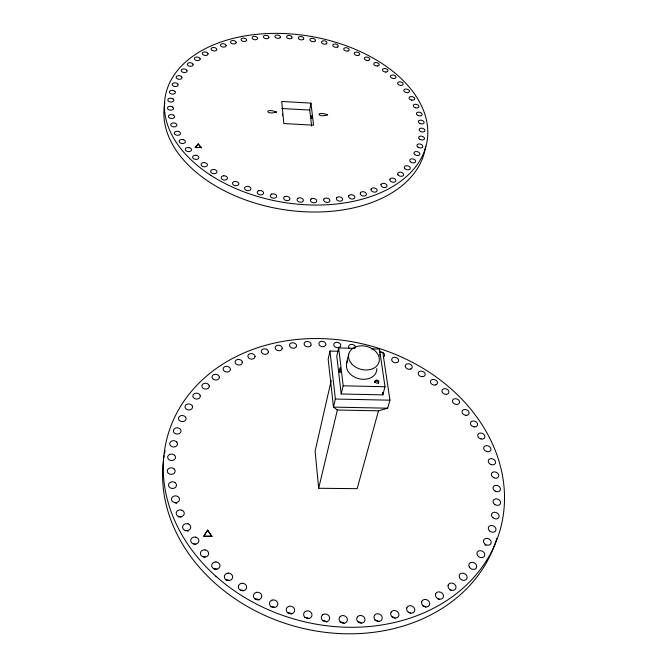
<?xml version="1.0" encoding="UTF-8"?>
<svg xmlns="http://www.w3.org/2000/svg" width="667" height="667" viewBox="0 0 667 667"><rect width="100%" height="100%" fill="white"/><g stroke="black" fill="none" stroke-linecap="round" stroke-linejoin="round"><path stroke-width="1" d="M376.772 368.551L376.73 370.627L375.629 373.512A15.516 11.789 14.8 0 1 363.215 379.298A15.516 11.789 14.8 0 1 349.158 372.87C344.272 367.575 347.224 360.288 348.716 354.294M282.491 115.708L282.475 113.94M197.307 147.757L195.273 147.29L198.291 143.905L201.442 147.966M195.231 147.649L198.291 143.905M207.67 530.307L211.898 536.443L203.743 536.41L207.67 530.307L211.898 536.443M311.639 126.121L309.738 110.072L310.939 103.118L281.732 101.467L283.842 123.562L313.582 125.171L310.939 103.118M338.261 351.284L329.965 351.059L328.164 359.18L333.467 407.103L337.369 410.005L378.472 410.822L387.694 408.196L389.945 400.192L382.833 352.484L379.723 352.401M331.257 380.307L315.116 451.059L318.668 488.269L357.162 488.669L378.472 410.822M355.002 348.374L338.686 347.932L336.777 356.12L341.196 393.989L382.8 394.864L385.017 386.743L379.473 349.041L371.319 348.816M329.965 351.059L335.368 399.033L333.467 407.103L387.694 408.196M318.668 488.269L337.369 410.005M341.196 393.989L343.18 385.793L338.686 347.932M346.498 363.64L347.665 360.789M207.72 529.965L203.785 536.06L211.948 536.101M270.594 606.787L271.627 606.553A4.194 3.777 14.8 0 1 274.704 607.445M255.069 599.058L256.128 598.916A4.177 3.76 12.2 0 1 259.096 600.075M225.988 580.032L228.122 579.965A4.144 3.702 7.7 0 1 229.148 580.298M240.495 590.053L241.571 590.012A4.16 3.735 9.8 0 1 243.588 590.737M213.815 568.784L215.941 568.901A4.127 3.66 6 0 1 216.917 569.318M335.368 399.033L389.945 400.192M343.18 385.793L385.017 386.743M195.273 147.29L201.484 147.607M281.699 108.504L309.738 110.072M203.051 556.678L205.153 556.987M193.814 543.88L195.856 544.364M181.174 517.2L180.19 516.875A4.027 3.452 2.5 0 0 178.122 516.975M176.822 503.393L175.888 502.993A3.994 3.393 2.3 0 0 174.862 502.835M188.144 531.207L186.176 530.557A4.052 3.502 2.9 0 0 185.126 530.582M198.257 144.264L200.809 147.224M382.508 392.83L382.8 394.864L382.65 392.83M379.473 349.041L379.698 352.126M379.848 354.185L379.998 356.245M425.629 146.098A132.191 84.225 9.5 0 1 281.516 209.288A132.191 84.225 9.5 0 1 164.857 102.91M379.456 352.118A3.543 2.66 15.5 0 1 383.942 353.41A3.543 2.66 15.5 0 1 383.55 356.912M349.366 348.533A3.535 2.651 13.9 0 1 350.634 344.522A3.535 2.651 13.9 0 1 355.511 347.04M287.886 612.806A4.202 3.785 17.5 0 1 291.879 614.09M304.686 617.592A4.21 3.785 20.1 0 1 308.779 618.509M322.853 620.602A4.219 3.777 22.5 0 1 326.78 622.111M340.053 622.186A4.219 3.76 24.6 0 1 344.097 623.337M358.179 621.994A4.227 3.735 26.2 0 1 361.247 622.961M392.104 616.992A4.21 3.669 28.5 0 1 395.106 618.117M374.896 620.327A4.219 3.71 27.5 0 1 378.864 621.694M408.538 612.248A4.202 3.627 29.1 0 1 410.547 613.056M422.953 605.969A4.185 3.577 29.5 0 1 425.88 607.237M437.31 598.482A4.169 3.527 29.7 0 1 439.261 599.391M449.358 589.628A4.144 3.477 29.7 0 1 451.359 590.353M484.959 545.047A4.019 3.252 28.4 0 1 485.935 545.389M374.671 382.566A1.959 1.492 15.9 0 1 376.872 381.14A1.959 1.492 15.9 0 1 378.347 383.417M496.848 538.302A171.702 141.621 16 0 1 302.701 628.314A171.702 141.621 16 0 1 163.548 459.68M163.824 457.662A171.702 141.621 16 0 1 164.14 455.653M164.482 453.652A171.702 141.621 16 0 1 165.066 450.675M339.645 370.043C340.212 379.073 341.07 361.681 339.645 370.043M311.472 117.292C311.806 121.778 312.189 111.923 311.472 117.292M389.853 179.398L389.987 180.482A3.093 2.034 13.3 0 0 394.797 181.999A3.093 2.034 13.3 0 0 394.38 178.573A3.093 2.034 13.3 0 0 389.853 179.398M371.069 189.386L371.044 189.937A3.127 2.076 12.7 0 0 375.529 192.071A3.127 2.076 12.7 0 0 376.171 188.728A3.127 2.076 12.7 0 0 371.244 188.878L371.069 189.386M242.321 362.089L242.046 363.507A3.627 2.793 7.8 0 1 236.243 364.115A3.627 2.793 7.8 0 1 237.118 359.613A3.627 2.793 7.8 0 1 242.321 362.089M219.318 377.205L219.26 377.956A3.685 2.868 6.3 0 1 213.69 379.498A3.685 2.868 6.3 0 1 213.457 374.779A3.685 2.868 6.3 0 1 219.185 376.463L219.318 377.205M226.13 45.448L225.905 46.306A2.843 1.701 7.2 0 1 221.352 46.473A2.843 1.701 7.2 0 1 222.078 43.764A2.843 1.701 7.2 0 1 226.13 45.448M448.099 585.284L448.132 587.16A4.169 3.485 29.4 0 0 454.352 589.97A4.169 3.485 29.4 0 0 454.252 584.025A4.169 3.485 29.4 0 0 448.099 585.284M208.037 53.852L207.987 54.302A2.876 1.734 6.7 0 1 203.635 55.053A2.876 1.734 6.7 0 1 203.477 52.184A2.876 1.734 6.7 0 1 207.937 53.393L208.037 53.852M421.686 601.951L421.586 602.901A4.21 3.585 29.2 0 0 427.289 606.778A4.21 3.585 29.2 0 0 428.598 600.984A4.21 3.585 29.2 0 0 422.003 601.067L421.686 601.951M255.044 356.503L254.602 357.871A3.602 2.768 8.5 0 1 248.758 358.012A3.602 2.768 8.5 0 1 250.15 353.677A3.602 2.768 8.5 0 1 255.044 356.503M381.032 184.484L380.999 185.559A3.11 2.051 13 0 0 385.676 187.394A3.11 2.051 13 0 0 385.784 183.992A3.11 2.051 13 0 0 381.032 184.484M360.33 193.013L360.222 193.547A3.135 2.101 12.4 0 0 364.465 195.965A3.135 2.101 12.4 0 0 365.633 192.713A3.135 2.101 12.4 0 0 360.589 192.521L360.33 193.013M230.373 369.493L230.232 370.21A3.652 2.835 7 0 1 224.521 371.286A3.652 2.835 7 0 1 224.846 366.658A3.652 2.835 7 0 1 230.332 368.751L230.373 369.493M435.668 593.788L435.476 595.648A4.194 3.535 29.4 0 0 441.471 599.008A4.194 3.535 29.4 0 0 442.071 593.105A4.194 3.535 29.4 0 0 435.668 593.788M406.837 607.87L406.612 608.804A4.227 3.635 28.8 0 0 411.939 613.173A4.227 3.635 28.8 0 0 413.965 607.554A4.227 3.635 28.8 0 0 407.254 607.028L406.837 607.87M236.16 42.471L235.793 43.297A2.826 1.684 7.5 0 1 231.207 43.18A2.826 1.684 7.5 0 1 232.349 40.579A2.826 1.684 7.5 0 1 236.16 42.471M216.725 49.55L216.608 49.983A2.86 1.718 6.9 0 1 212.131 50.442A2.86 1.718 6.9 0 1 212.423 47.64A2.86 1.718 6.9 0 1 216.692 49.1L216.725 49.55M268.376 352.026L267.775 353.327A3.585 2.735 9.2 0 1 261.931 353.01A3.585 2.735 9.2 0 1 263.84 348.874A3.585 2.735 9.2 0 1 268.376 352.026M348.833 195.823L348.641 196.348A3.152 2.118 12 0 0 352.585 199.024A3.152 2.118 12 0 0 354.277 195.906A3.152 2.118 12 0 0 349.175 195.364L348.833 195.823M391.062 612.364L390.729 613.265A4.244 3.677 28.1 0 0 395.606 618.084A4.244 3.677 28.1 0 0 398.332 612.706A4.244 3.677 28.1 0 0 391.587 611.564L391.062 612.364M246.673 40.187L246.181 40.962A2.818 1.676 7.8 0 1 241.596 40.579A2.818 1.676 7.8 0 1 243.147 38.111A2.818 1.676 7.8 0 1 246.673 40.187M282.208 348.666L281.449 349.9A3.568 2.71 10 0 1 275.663 349.141A3.568 2.71 10 0 1 278.056 345.239A3.568 2.71 10 0 1 282.208 348.666M327.647 114.891C317.317 118.101 314.999 110.73 327.455 114.616L327.647 114.891M374.562 615.341L374.12 616.2A4.252 3.719 27.1 0 0 378.481 621.419A4.252 3.719 27.1 0 0 381.874 616.35A4.252 3.719 27.1 0 0 375.188 614.599L374.562 615.341M276.555 112.073C264.941 115.399 264.891 107.437 276.555 112.073M336.702 197.791L336.426 198.282A3.16 2.134 11.5 0 0 340.02 201.192A3.16 2.134 11.5 0 0 342.229 198.249A3.16 2.134 11.5 0 0 337.127 197.357L336.702 197.791M296.423 346.456L295.523 347.607A3.552 2.693 10.8 0 1 289.828 346.406A3.552 2.693 10.8 0 1 292.68 342.771A3.552 2.693 10.8 0 1 296.423 346.456M257.595 38.603L256.978 39.336A2.801 1.667 8.1 0 1 252.434 38.669A2.801 1.667 8.1 0 1 254.369 36.36A2.801 1.667 8.1 0 1 257.595 38.603M357.529 616.758L356.978 617.559A4.252 3.752 25.8 0 0 360.764 623.128A4.252 3.752 25.8 0 0 364.799 618.434A4.252 3.752 25.8 0 0 358.254 616.083L357.529 616.758M324.087 198.858L323.728 199.333A3.168 2.143 11.1 0 0 326.922 202.443A3.168 2.143 11.1 0 0 329.623 199.708A3.168 2.143 11.1 0 0 324.579 198.466L324.087 198.858M310.922 345.381L309.88 346.44A3.543 2.676 11.5 0 1 304.31 344.831A3.543 2.676 11.5 0 1 307.604 341.479A3.543 2.676 11.5 0 1 310.922 345.381M268.818 37.727L268.092 38.403A2.793 1.659 8.5 0 1 263.623 37.477A2.793 1.659 8.5 0 1 265.925 35.343A2.793 1.659 8.5 0 1 268.818 37.727M340.187 616.575L339.536 617.317A4.252 3.777 24.2 0 0 342.688 623.161A4.252 3.777 24.2 0 0 347.315 618.909A4.252 3.777 24.2 0 0 340.995 615.974L340.187 616.575M325.571 345.456L324.404 346.415A3.535 2.668 12.3 0 1 319.009 344.397A3.535 2.668 12.3 0 1 322.711 341.362A3.535 2.668 12.3 0 1 325.571 345.456M311.122 199.033L310.689 199.466A3.177 2.151 10.6 0 0 313.448 202.751A3.177 2.151 10.6 0 0 316.6 200.25A3.177 2.151 10.6 0 0 311.689 198.674L311.122 199.033M280.257 37.56L279.415 38.169A2.785 1.651 8.8 0 1 275.062 36.993A2.785 1.651 8.8 0 1 277.714 35.051A2.785 1.651 8.8 0 1 280.257 37.56M322.745 614.791L322.003 615.466A4.244 3.794 22.2 0 0 324.479 621.527A4.244 3.794 22.2 0 0 329.64 617.75A4.244 3.794 22.2 0 0 323.628 614.282L322.745 614.791M340.27 346.657L338.978 347.507A3.535 2.66 13.1 0 1 333.808 345.114A3.535 2.66 13.1 0 1 337.886 342.421A3.535 2.66 13.1 0 1 340.27 346.657M297.966 198.282L297.457 198.683A3.185 2.159 10 0 0 299.741 202.101A3.185 2.159 10 0 0 303.327 199.867A3.185 2.159 10 0 0 298.591 197.974L297.966 198.282M291.812 38.094L290.87 38.644A2.785 1.642 9.1 0 1 286.66 37.227A2.785 1.642 9.1 0 1 289.636 35.493A2.785 1.642 9.1 0 1 291.812 38.094M305.428 611.431L304.602 612.023A4.235 3.802 19.9 0 0 306.37 618.226A4.235 3.802 19.9 0 0 311.998 614.974A4.235 3.802 19.9 0 0 306.378 611.005L305.428 611.431M284.776 196.632L284.2 196.982A3.185 2.168 9.5 0 0 285.976 200.5A3.185 2.168 9.5 0 0 289.953 198.558A3.185 2.168 9.5 0 0 285.459 196.373L284.776 196.632M303.393 39.328L302.359 39.812A2.776 1.642 9.5 0 1 298.324 38.161A2.776 1.642 9.5 0 1 301.601 36.652A2.776 1.642 9.5 0 1 303.393 39.328M288.452 606.52L287.56 607.037A4.227 3.794 17.3 0 0 288.594 613.298A4.227 3.794 17.3 0 0 294.622 610.622A4.227 3.794 17.3 0 0 289.461 606.186L288.452 606.52M271.719 194.089L271.077 194.397A3.193 2.168 9 0 0 272.328 197.966A3.193 2.168 9 0 0 276.638 196.331A3.193 2.168 9 0 0 272.444 193.88L271.719 194.089M314.907 41.254L313.782 41.654A2.776 1.642 9.8 0 1 309.963 39.795A2.776 1.642 9.8 0 1 313.507 38.519A2.776 1.642 9.8 0 1 314.907 41.254M272.053 600.142L271.094 600.567A4.219 3.785 14.7 0 0 271.386 606.82A4.219 3.785 14.7 0 0 277.73 604.736A4.219 3.785 14.7 0 0 273.095 599.908L272.053 600.142M258.938 190.679L258.246 190.937A3.193 2.159 8.4 0 0 258.954 194.522A3.193 2.159 8.4 0 0 263.548 193.23A3.193 2.159 8.4 0 0 259.696 190.529L258.938 190.679M326.255 43.847L325.054 44.172A2.776 1.642 10.1 0 1 321.477 42.113A2.776 1.642 10.1 0 1 325.263 41.079A2.776 1.642 10.1 0 1 326.255 43.847M256.42 592.379L255.411 592.705A4.202 3.769 12.2 0 0 254.961 598.874A4.202 3.769 12.2 0 0 261.547 597.407A4.202 3.769 12.2 0 0 257.487 592.238L256.42 592.379M397.34 362.464L395.681 362.823A3.552 2.668 16.4 0 1 391.737 359.121A3.552 2.668 16.4 0 1 396.982 357.987A3.552 2.668 16.4 0 1 397.34 362.464M246.598 186.46L245.865 186.66A3.185 2.151 7.9 0 0 246.015 190.22A3.185 2.151 7.9 0 0 250.842 189.27A3.185 2.151 7.9 0 0 247.39 186.368L246.598 186.46M337.352 47.082L336.085 47.332A2.776 1.642 10.5 0 1 332.775 45.089A2.776 1.642 10.5 0 1 336.768 44.314A2.776 1.642 10.5 0 1 337.352 47.082M241.746 583.342L240.704 583.567A4.194 3.744 9.8 0 0 239.52 589.586A4.194 3.744 9.8 0 0 246.256 588.736A4.194 3.744 9.8 0 0 242.821 583.3L241.746 583.342M410.63 369.026L408.913 369.251A3.568 2.676 17.2 0 1 405.361 365.283A3.568 2.676 17.2 0 1 410.805 364.582A3.568 2.676 17.2 0 1 410.63 369.026M348.107 50.95L346.782 51.109A2.785 1.651 10.8 0 1 343.772 48.716A2.785 1.651 10.8 0 1 347.949 48.199A2.785 1.651 10.8 0 1 348.107 50.95M234.842 181.474L234.075 181.624A3.185 2.143 7.5 0 0 233.675 185.109A3.185 2.143 7.5 0 0 238.669 184.517A3.185 2.143 7.5 0 0 235.651 181.441L234.842 181.474M423.328 376.563L421.552 376.647A3.585 2.693 18 0 1 418.426 372.453A3.585 2.693 18 0 1 424.029 372.186A3.585 2.693 18 0 1 423.328 376.563M358.429 55.411L357.062 55.486A2.785 1.659 11.1 0 1 354.369 52.943A2.785 1.659 11.1 0 1 358.696 52.701A2.785 1.659 11.1 0 1 358.429 55.411M228.206 573.153L227.139 573.287A4.169 3.71 7.8 0 0 225.246 579.081A4.169 3.71 7.8 0 0 232.058 578.856A4.169 3.71 7.8 0 0 229.281 573.211L228.206 573.153M223.804 175.796L223.011 175.888A3.177 2.126 7 0 0 222.069 179.265A3.177 2.126 7 0 0 227.18 179.031A3.177 2.126 7 0 0 224.629 175.813L223.804 175.796M368.234 60.439L366.833 60.43A2.793 1.667 11.4 0 1 364.49 57.762A2.793 1.667 11.4 0 1 368.918 57.796A2.793 1.667 11.4 0 1 368.234 60.439M435.309 385.017L433.5 384.959A3.602 2.71 18.8 0 1 430.824 380.565A3.602 2.71 18.8 0 1 436.543 380.749A3.602 2.71 18.8 0 1 435.309 385.017M213.615 169.485L212.806 169.518A3.168 2.118 6.6 0 0 211.339 172.761A3.168 2.118 6.6 0 0 216.5 172.878A3.168 2.118 6.6 0 0 214.44 169.56L213.615 169.485M215.95 561.964L214.874 561.998A4.152 3.669 6.1 0 0 212.306 567.5A4.152 3.669 6.1 0 0 219.101 567.884A4.152 3.669 6.1 0 0 217.017 562.114L215.95 561.964M377.43 65.991L376.005 65.891A2.801 1.676 11.7 0 1 374.037 63.132A2.801 1.676 11.7 0 1 378.539 63.44A2.801 1.676 11.7 0 1 377.43 65.991M204.394 162.631L203.577 162.615A3.16 2.093 6.3 0 0 201.601 165.674A3.16 2.093 6.3 0 0 206.753 166.141A3.16 2.093 6.3 0 0 205.203 162.765L204.394 162.631M446.473 394.339L444.647 394.139A3.627 2.735 19.6 0 1 442.454 389.57A3.627 2.735 19.6 0 1 448.241 390.22A3.627 2.735 19.6 0 1 446.473 394.339M205.102 549.916L204.035 549.85A4.127 3.618 4.8 0 0 200.842 555.019A4.127 3.618 4.8 0 0 207.537 555.995A4.127 3.618 4.8 0 0 206.145 550.158L205.102 549.916M385.943 72.036L384.509 71.844A2.818 1.684 12 0 1 382.925 69.001A2.818 1.684 12 0 1 387.469 69.593A2.818 1.684 12 0 1 385.943 72.036M196.215 155.328L195.406 155.253A3.143 2.076 6 0 0 192.955 158.104A3.143 2.076 6 0 0 198.032 158.904A3.143 2.076 6 0 0 197.007 155.503L196.215 155.328M456.728 404.469L454.894 404.119A3.652 2.76 20.4 0 1 453.201 399.425A3.652 2.76 20.4 0 1 459.013 400.534A3.652 2.76 20.4 0 1 456.728 404.469M393.688 78.514L392.254 78.239A2.826 1.701 12.3 0 1 391.079 75.346A2.826 1.701 12.3 0 1 395.623 76.213A2.826 1.701 12.3 0 1 393.688 78.514M195.781 537.177L194.731 537.018A4.11 3.568 3.8 0 0 190.954 541.796A4.11 3.568 3.8 0 0 197.474 543.338A4.11 3.568 3.8 0 0 196.79 537.51L195.781 537.177M189.178 147.649L188.369 147.524A3.127 2.051 5.8 0 0 185.484 150.142A3.127 2.051 5.8 0 0 190.437 151.259A3.127 2.051 5.8 0 0 189.937 147.874L189.178 147.649M465.975 415.333L464.14 414.832A3.677 2.793 21.2 0 1 462.973 410.047A3.677 2.793 21.2 0 1 468.768 411.622A3.677 2.793 21.2 0 1 465.975 415.333M400.592 85.393L399.166 85.026A2.843 1.718 12.6 0 1 398.416 82.099A2.843 1.718 12.6 0 1 402.926 83.25A2.843 1.718 12.6 0 1 400.592 85.393M183.325 139.695L182.55 139.52A3.118 2.026 5.6 0 0 179.256 141.879A3.118 2.026 5.6 0 0 184.034 143.297A3.118 2.026 5.6 0 0 184.05 139.97L183.325 139.695M188.061 523.903L187.035 523.662A4.077 3.51 3.1 0 0 182.725 528.006A4.077 3.51 3.1 0 0 189.003 530.073A4.077 3.51 3.1 0 0 189.011 524.312L188.061 523.903M406.578 92.605L405.177 92.154A2.86 1.734 12.8 0 1 404.869 89.22A2.86 1.734 12.8 0 1 409.296 90.645A2.86 1.734 12.8 0 1 406.578 92.605M474.104 426.855L472.294 426.213A3.71 2.826 22 0 1 471.677 421.369A3.71 2.826 22 0 1 477.397 423.412A3.71 2.826 22 0 1 474.104 426.855M178.723 131.557L177.972 131.341A3.093 2.001 5.5 0 0 174.329 133.417A3.093 2.001 5.5 0 0 178.873 135.118A3.093 2.001 5.5 0 0 179.406 131.874L178.723 131.557M411.572 100.092L410.213 99.558A2.876 1.759 13 0 1 410.355 96.657A2.876 1.759 13 0 1 414.657 98.349A2.876 1.759 13 0 1 411.572 100.092M181.991 510.272L181.007 509.947A4.052 3.452 2.7 0 0 176.23 513.815A4.052 3.452 2.7 0 0 182.191 516.375A4.052 3.452 2.7 0 0 182.883 510.755L181.991 510.272M481.032 438.953L479.256 438.161A3.744 2.86 22.8 0 1 479.206 433.317A3.744 2.86 22.8 0 1 484.801 435.818A3.744 2.86 22.8 0 1 481.032 438.953M175.396 123.337L174.679 123.07A3.077 1.976 5.4 0 0 170.719 124.854A3.077 1.976 5.4 0 0 174.987 126.813A3.077 1.976 5.4 0 0 176.021 123.687L175.396 123.337M415.533 107.804L414.215 107.187A2.893 1.776 13.2 0 1 414.816 104.327A2.893 1.776 13.2 0 1 418.951 106.286A2.893 1.776 13.2 0 1 415.533 107.804M177.605 496.431L176.672 496.031A4.019 3.393 2.4 0 0 171.486 499.4A4.019 3.393 2.4 0 0 177.08 502.409A4.019 3.393 2.4 0 0 178.431 496.982L177.605 496.431M486.66 451.534L484.951 450.6A3.777 2.901 23.5 0 1 485.476 445.781A3.777 2.901 23.5 0 1 490.895 448.733A3.777 2.901 23.5 0 1 486.66 451.534M173.345 115.116L172.67 114.807A3.06 1.951 5.3 0 0 168.443 116.291A3.06 1.951 5.3 0 0 172.403 118.468A3.06 1.951 5.3 0 0 173.92 115.499L173.345 115.116M418.384 115.658L417.133 114.966A2.91 1.801 13.4 0 1 418.184 112.189A2.91 1.801 13.4 0 1 422.119 114.39A2.91 1.801 13.4 0 1 418.384 115.658M174.912 482.549L174.037 482.074A3.985 3.335 2.4 0 0 168.518 484.934A3.985 3.335 2.4 0 0 173.687 488.344A3.985 3.335 2.4 0 0 175.663 483.15L174.912 482.549M490.929 464.49L489.286 463.415A3.819 2.943 24.3 0 1 490.395 458.688A3.819 2.943 24.3 0 1 495.589 462.073A3.819 2.943 24.3 0 1 490.929 464.49M172.578 106.987L171.953 106.645A3.043 1.926 5.3 0 0 167.509 107.804A3.043 1.926 5.3 0 0 171.119 110.18A3.043 1.926 5.3 0 0 173.087 107.395L172.578 106.987M420.085 123.595L418.918 122.82A2.935 1.826 13.6 0 1 420.418 120.16A2.935 1.826 13.6 0 1 424.112 122.586A2.935 1.826 13.6 0 1 420.085 123.595M173.07 99.024L172.503 98.649A3.018 1.901 5.4 0 0 167.892 99.5A3.018 1.901 5.4 0 0 171.119 102.043A3.018 1.901 5.4 0 0 173.52 99.45L173.07 99.024M493.747 477.714L492.188 476.513A3.852 2.993 25 0 1 493.897 471.902A3.852 2.993 25 0 1 498.799 475.713A3.852 2.993 25 0 1 493.747 477.714M173.895 468.768L173.087 468.234A3.952 3.277 2.5 0 0 167.292 470.56A3.952 3.277 2.5 0 0 171.994 474.32A3.952 3.277 2.5 0 0 174.571 469.418L173.895 468.768M420.602 131.532L419.518 130.699A2.951 1.851 13.7 0 1 421.477 128.164A2.951 1.851 13.7 0 1 424.879 130.807A2.951 1.851 13.7 0 1 420.602 131.532M419.893 139.395L418.918 138.494A2.976 1.876 13.7 0 1 421.311 136.135A2.976 1.876 13.7 0 1 424.387 138.969A2.976 1.876 13.7 0 1 419.893 139.395M495.056 491.087L493.605 489.761A3.894 3.043 25.7 0 1 495.898 485.334A3.894 3.043 25.7 0 1 500.467 489.536A3.894 3.043 25.7 0 1 495.056 491.087M174.796 91.312L174.287 90.912A3.002 1.876 5.5 0 0 169.56 91.437A3.002 1.876 5.5 0 0 172.386 94.122A3.002 1.876 5.5 0 0 175.179 91.754L174.796 91.312M174.529 455.236L173.787 454.652A3.919 3.218 2.7 0 0 167.792 456.445A3.919 3.218 2.7 0 0 171.994 460.497A3.919 3.218 2.7 0 0 175.113 455.936L174.529 455.236M417.951 147.107L417.092 146.156A2.993 1.901 13.8 0 1 419.91 143.989A2.993 1.901 13.8 0 1 422.62 146.998A2.993 1.901 13.8 0 1 417.951 147.107M494.797 504.485L493.48 503.043A3.927 3.093 26.4 0 1 496.348 498.841A3.927 3.093 26.4 0 1 500.525 503.418A3.927 3.093 26.4 0 1 494.797 504.485M177.714 83.917L177.272 83.5A2.976 1.851 5.6 0 0 172.478 83.709A2.976 1.851 5.6 0 0 174.871 86.502A2.976 1.851 5.6 0 0 178.022 84.376L177.714 83.917M176.755 442.088L176.096 441.454A3.885 3.168 3 0 0 169.96 442.713A3.885 3.168 3 0 0 173.628 447.015A3.885 3.168 3 0 0 177.255 442.813L176.755 442.088M492.946 517.775L491.762 516.225A3.969 3.143 27 0 1 495.206 512.306A3.969 3.143 27 0 1 498.933 517.217A3.969 3.143 27 0 1 492.946 517.775M414.766 154.577L414.04 153.585A3.01 1.926 13.8 0 1 417.259 151.642A3.01 1.926 13.8 0 1 419.568 154.786A3.01 1.926 13.8 0 1 414.766 154.577M181.766 76.913L181.391 76.472A2.951 1.826 5.8 0 0 176.572 76.38A2.951 1.826 5.8 0 0 178.539 79.24A2.951 1.826 5.8 0 0 182.008 77.38L181.766 76.913M180.515 429.448L179.94 428.773A3.844 3.11 3.4 0 0 173.728 429.498A3.844 3.11 3.4 0 0 176.847 433.992A3.844 3.11 3.4 0 0 180.924 430.19L180.515 429.448M489.461 530.815L488.444 529.164A4.01 3.202 27.6 0 1 492.429 525.579A4.01 3.202 27.6 0 1 495.656 530.79A4.01 3.202 27.6 0 1 489.461 530.815M410.347 161.739L409.755 160.705A3.035 1.951 13.7 0 1 413.357 159.004A3.035 1.951 13.7 0 1 415.233 162.273A3.035 1.951 13.7 0 1 410.347 161.739M185.734 417.409L185.243 416.708A3.81 3.052 3.9 0 0 179.023 416.917A3.81 3.052 3.9 0 0 181.566 421.552A3.81 3.052 3.9 0 0 186.043 418.176L185.734 417.409M186.902 70.352L186.593 69.902A2.935 1.801 6 0 0 181.799 69.51A2.935 1.801 6 0 0 183.317 72.42A2.935 1.801 6 0 0 187.068 70.819L186.902 70.352M484.35 543.463L483.5 541.729A4.044 3.26 28.1 0 1 488.011 538.519A4.044 3.26 28.1 0 1 490.687 543.989A4.044 3.26 28.1 0 1 484.35 543.463M404.719 168.493L404.269 167.434A3.052 1.976 13.6 0 1 408.221 166.008A3.052 1.976 13.6 0 1 409.63 169.36A3.052 1.976 13.6 0 1 404.719 168.493M192.321 406.086L191.921 405.369A3.777 3.002 4.5 0 0 185.743 405.069A3.777 3.002 4.5 0 0 187.71 409.796A3.777 3.002 4.5 0 0 192.538 406.862L192.321 406.086M193.038 64.29L192.796 63.84A2.918 1.776 6.2 0 0 188.077 63.157A2.918 1.776 6.2 0 0 189.136 66.075A2.918 1.776 6.2 0 0 193.138 64.757L193.038 64.29M477.614 555.569L476.955 553.777A4.077 3.318 28.6 0 1 481.949 550.992A4.077 3.318 28.6 0 1 484.034 556.662A4.077 3.318 28.6 0 1 477.614 555.569M200.183 395.564L199.867 394.831A3.744 2.96 5.1 0 0 193.789 394.047A3.744 2.96 5.1 0 0 195.181 398.816A3.744 2.96 5.1 0 0 200.308 396.331L200.183 395.564M397.916 174.762L397.624 173.687A3.077 2.009 13.5 0 1 401.876 172.553A3.077 2.009 13.5 0 1 402.801 175.963A3.077 2.009 13.5 0 1 397.916 174.762M200.108 58.779L199.942 58.321A2.893 1.759 6.4 0 0 195.331 57.37A2.893 1.759 6.4 0 0 195.94 60.272A2.893 1.759 6.4 0 0 200.133 59.238L200.108 58.779M469.293 566.983L468.834 565.141A4.11 3.368 29 0 1 474.262 562.823A4.11 3.368 29 0 1 475.721 568.651A4.11 3.368 29 0 1 469.293 566.983M209.213 385.918L208.996 385.167A3.71 2.91 5.7 0 0 203.068 383.925A3.71 2.91 5.7 0 0 203.877 388.694A3.71 2.91 5.7 0 0 209.246 386.677L209.213 385.918M459.446 577.564L459.196 575.688A4.144 3.427 29.2 0 1 465.007 573.887A4.144 3.427 29.2 0 1 465.808 579.798A4.144 3.427 29.2 0 1 459.446 577.564M210.689 175.213A132.816 84.117 9.6 0 0 425.654 147.457A132.816 84.117 9.6 0 0 252.018 34.859A132.816 84.117 9.6 0 0 210.689 175.213M215.85 576.221A172.761 141.829 15.9 0 0 499.616 531.682A172.761 141.829 15.9 0 0 286.201 340.837A172.761 141.829 15.9 0 0 215.85 576.221M351.542 363.69A15.633 11.798 14.7 0 0 378.072 364.215A15.633 11.798 14.7 0 0 362.164 345.831A15.633 11.798 14.7 0 0 351.542 363.69M375.313 382.324A1.959 1.492 15.9 0 0 378.623 382.399A1.959 1.492 15.9 0 0 376.638 380.057A1.959 1.492 15.9 0 0 375.313 382.324"/></g></svg>
